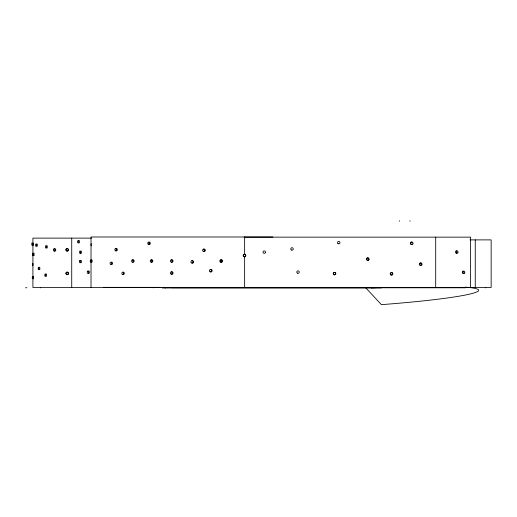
<?xml version="1.0" encoding="UTF-8"?>
<svg xmlns="http://www.w3.org/2000/svg" width="517" height="517" viewBox="0 0 517 517"><rect width="100%" height="100%" fill="white"/><g stroke="black" fill="none" stroke-linecap="round" stroke-linejoin="round"><path stroke-width="0.78" d="M32.403 278.443L32.312 278.805L32.345 276.375M33.999 253.059L34.019 255.488L33.967 255.127M33.334 276.337L33.334 278.805M272.892 236.993L91.024 236.993L91.024 259.444M244.218 237.148L470.586 237.148L470.586 287.478M91.574 238.117L32.914 238.117L32.914 287.51L491.15 287.51L491.15 239.888L469.94 239.888M103.381 287.362L160.419 287.362M171.638 287.782L465.539 287.782M164.167 287.29L165.543 287.898L381.404 287.898M365.803 287.898L381.404 304.655A127.531 8.834 -3.4 0 0 465.197 287.135M485.663 287.478L485.663 287.898M475.259 239.888L475.259 287.51M435.708 237.148L435.708 287.478M410.007 220.727L410.007 221.328M399.66 220.727L399.66 221.328M244.638 236.993L244.638 254.635M244.638 257.039L244.638 287.51M153.568 287.478L153.568 287.898M91.024 261.854L91.024 287.51M71.727 238.117L71.727 287.51M40.352 287.478L40.352 287.898M26.774 287.478L26.774 287.898M25.85 287.478L25.85 287.898M165.543 287.898A135.738 0.414 0 0 1 171.806 287.652M371.335 287.898A127.531 8.834 -3.4 0 1 376.227 287.672M456.828 253.123A1.234 0.866 -90 0 1 455.529 252.05A1.234 0.866 -90 0 1 456.828 250.984M463.794 273.202A1.234 0.866 -90 0 1 462.347 272.653A1.234 0.866 -90 0 1 463.406 271.141M411.971 244.347A1.234 1.092 -90 0 1 410.33 243.281A1.234 1.092 -90 0 1 411.971 242.208M421.206 265.034A1.234 1.092 -90 0 1 419.662 265.034A1.234 1.092 -90 0 1 419.662 263.289A1.234 1.092 -90 0 1 421.206 263.289M368.582 259.728A1.234 1.144 -90 0 1 366.779 259.986A1.234 1.144 -90 0 1 367.018 258.041A1.234 1.144 -90 0 1 368.699 258.791M392.448 274.146A1.234 1.144 -90 0 1 390.949 274.986A1.234 1.144 -90 0 1 390.303 273.299A1.234 1.144 -90 0 1 391.912 272.756M392.151 272.95A1.234 1.144 -90 0 1 392.332 273.209M245.381 254.9A1.234 1.189 -90 0 1 244.457 256.742A1.234 1.189 -90 0 1 243.236 255.094A1.234 1.189 -90 0 1 245.194 254.642M203.42 249.433A1.234 1.086 -90 0 1 205.016 249.517A1.234 1.086 -90 0 1 204.81 251.32A1.234 1.086 -90 0 1 203.246 250.926M210.522 269.628A1.234 1.086 -90 0 1 212.151 270.701A1.234 1.086 -90 0 1 210.522 271.768M210.122 271.315A1.234 1.086 -90 0 1 210.012 271.018M191.93 260.814A1.234 1.086 -90 0 1 193.558 261.886A1.234 1.086 -90 0 1 191.93 262.953M148.915 242.247A1.234 0.911 -90 0 1 150.124 242.609A1.234 0.911 -90 0 1 149.962 244.257A1.234 0.911 -90 0 1 148.728 244.186M148.586 243.934A1.234 0.911 -90 0 1 148.495 243.636M115.737 249.058A1.234 0.84 -90 0 1 116.952 248.664A1.234 0.84 -90 0 1 117.113 250.467A1.234 0.84 -90 0 1 115.873 250.551M111.258 262.3A1.234 0.84 -90 0 1 112.519 263.373A1.234 0.84 -90 0 1 111.258 264.439M123.246 272.175A1.234 0.84 -90 0 1 124.274 273.687A1.234 0.84 -90 0 1 122.872 274.243M39.305 267.619A1.234 0.343 -90 0 1 39.77 267.548A1.234 0.343 -90 0 1 39.828 269.202A1.234 0.343 -90 0 1 39.376 269.564M36.759 244.276A1.234 0.343 -90 0 1 37.34 244.832A1.234 0.343 -90 0 1 36.914 246.344M46.679 245.814A1.234 0.433 -90 0 1 47.331 246.88A1.234 0.433 -90 0 1 46.679 247.953M45.877 274.275A1.234 0.433 -90 0 1 46.608 274.824A1.234 0.433 -90 0 1 46.071 276.337M67.856 274.23A1.234 1.189 -90 0 1 65.905 273.777A1.234 1.189 -90 0 1 67.12 272.129A1.234 1.189 -90 0 1 68.05 273.978M67.313 251.01A1.234 1.189 -90 0 1 65.859 249.498A1.234 1.189 -90 0 1 67.85 248.942M68.037 249.2A1.234 1.189 -90 0 1 67.604 250.887M78.784 240.67A1.234 0.511 -90 0 1 79.553 241.736A1.234 0.511 -90 0 1 78.784 242.803M88.426 271.115A1.234 0.653 -90 0 1 89.402 272.188A1.234 0.653 -90 0 1 88.426 273.254M132.972 259.825A1.234 0.911 -90 0 1 134.09 261.337A1.234 0.911 -90 0 1 132.565 261.893M132.417 260.4A1.234 0.911 -90 0 1 132.565 260.141M171.786 259.825A1.234 0.995 -90 0 1 173.001 261.337A1.234 0.995 -90 0 1 171.34 261.893M171.185 260.4A1.234 0.995 -90 0 1 171.34 260.141M151.604 259.825A1.234 0.995 -90 0 1 152.819 261.337A1.234 0.995 -90 0 1 151.158 261.893M151.003 260.4A1.234 0.995 -90 0 1 151.158 260.141M171.34 272.155A1.234 0.995 -90 0 1 172.807 272.233A1.234 0.995 -90 0 1 172.613 274.042A1.234 0.995 -90 0 1 171.185 273.648M220.32 260.697A1.234 1.086 -90 0 1 221.832 259.896A1.234 1.086 -90 0 1 222.265 261.725A1.234 1.086 -90 0 1 220.604 261.893M220.429 261.634A1.234 1.086 -90 0 1 220.32 261.337M80.646 260.704A1.234 0.478 -90 0 1 81.324 260.704A1.234 0.478 -90 0 1 81.324 262.449A1.234 0.478 -90 0 1 80.646 262.449M80.568 251.63A1.234 0.478 -90 0 1 81.259 251.236A1.234 0.478 -90 0 1 81.356 253.039A1.234 0.478 -90 0 1 80.646 253.117M54.55 248.877A1.234 0.814 -90 0 1 55.771 249.95A1.234 0.814 -90 0 1 54.55 251.016M91.315 245.821A1.234 0.653 90 0 1 91.315 243.681M91.27 260.4A1.234 0.478 -90 0 1 91.961 260.006A1.234 0.478 -90 0 1 92.052 261.809A1.234 0.478 -90 0 1 91.347 261.893M32.765 264.174C32.771 269.338 32.778 260.471 32.765 264.174M32.054 243.798C32.138 248.987 32.287 240.166 32.054 243.798M32.92 253.931C33.004 259.12 33.146 250.247 32.92 253.931M33.082 243.798C33.172 248.78 33.327 240.282 33.082 243.798M335.236 274.65L334.945 274.773A1.234 1.208 -90 0 1 333.42 273.583A1.234 1.208 -90 0 1 334.945 272.388L335.236 272.511A1.234 1.208 -90 0 1 335.236 274.65M338.112 243.707A1.234 1.234 0 0 0 339.96 242.641A1.234 1.234 0 0 0 338.112 241.575A1.234 1.234 0 0 0 338.112 243.707M291.401 250.002A1.234 1.234 0 0 0 293.255 248.929A1.234 1.234 0 0 0 291.401 247.863A1.234 1.234 0 0 0 291.401 250.002M297.417 273.15A1.234 1.234 0 0 0 299.265 272.078A1.234 1.234 0 0 0 297.417 271.011A1.234 1.234 0 0 0 297.417 273.15M265.311 252.742A1.234 1.228 -90 0 0 264.245 250.894A1.234 1.228 -90 0 0 263.185 252.742A1.234 1.228 -90 0 0 265.311 252.742M38.859 269.111A1.234 0.343 -90 0 0 38.555 267.257A1.234 0.343 -90 0 0 38.258 269.111A1.234 0.343 -90 0 0 38.859 269.111M36.313 245.769A1.234 0.343 -90 0 0 36.016 243.914A1.234 0.343 -90 0 0 35.712 245.769A1.234 0.343 -90 0 0 36.313 245.769M46.31 247.501A1.234 0.433 -90 0 0 45.929 245.646A1.234 0.433 -90 0 0 45.554 247.501A1.234 0.433 -90 0 0 46.31 247.501M45.599 275.761A1.234 0.433 -90 0 0 45.218 273.913A1.234 0.433 -90 0 0 44.843 275.761A1.234 0.433 -90 0 0 45.599 275.761M133.302 261.634A1.234 0.911 -90 0 0 132.514 259.78A1.234 0.911 -90 0 0 131.725 261.634A1.234 0.911 -90 0 0 133.302 261.634M172.29 261.634A1.234 0.995 -90 0 0 171.431 259.78A1.234 0.995 -90 0 0 170.571 261.634A1.234 0.995 -90 0 0 172.29 261.634M116.441 250.293A1.234 0.84 -90 0 0 115.711 248.438A1.234 0.84 -90 0 0 114.981 250.293A1.234 0.84 -90 0 0 116.441 250.293M152.108 261.634A1.234 0.995 -90 0 0 151.248 259.78A1.234 0.995 -90 0 0 150.389 261.634A1.234 0.995 -90 0 0 152.108 261.634M111.646 263.987A1.234 0.84 -90 0 0 110.922 262.138A1.234 0.84 -90 0 0 110.192 263.987A1.234 0.84 -90 0 0 111.646 263.987M123.434 273.984A1.234 0.84 -90 0 0 122.71 272.136A1.234 0.84 -90 0 0 121.98 273.984A1.234 0.84 -90 0 0 123.434 273.984M149.471 243.934A1.234 0.911 -90 0 0 148.676 242.079A1.234 0.911 -90 0 0 147.888 243.934A1.234 0.911 -90 0 0 149.471 243.934M172.29 273.648A1.234 0.995 -90 0 0 171.431 271.793A1.234 0.995 -90 0 0 170.571 273.648A1.234 0.995 -90 0 0 172.29 273.648M204.635 250.926A1.234 1.086 -90 0 0 203.698 249.071A1.234 1.086 -90 0 0 202.754 250.926A1.234 1.086 -90 0 0 204.635 250.926M221.825 261.634A1.234 1.086 -90 0 0 220.882 259.78A1.234 1.086 -90 0 0 219.938 261.634A1.234 1.086 -90 0 0 221.825 261.634M211.518 271.315A1.234 1.086 -90 0 0 210.574 269.467A1.234 1.086 -90 0 0 209.631 271.315A1.234 1.086 -90 0 0 211.518 271.315M192.925 262.5A1.234 1.086 -90 0 0 191.981 260.652A1.234 1.086 -90 0 0 191.044 262.5A1.234 1.086 -90 0 0 192.925 262.5M245.659 256.135A1.234 1.189 -90 0 0 244.631 254.28A1.234 1.189 -90 0 0 243.597 256.135A1.234 1.189 -90 0 0 245.659 256.135M335.481 274.197A1.234 1.208 -90 0 0 334.434 272.349A1.234 1.208 -90 0 0 333.381 274.197A1.234 1.208 -90 0 0 335.481 274.197M368.964 259.728A1.234 1.144 -90 0 0 367.975 257.88A1.234 1.144 -90 0 0 366.98 259.728A1.234 1.144 -90 0 0 368.964 259.728M412.85 243.895A1.234 1.092 -90 0 0 411.9 242.046A1.234 1.092 -90 0 0 410.957 243.895A1.234 1.092 -90 0 0 412.85 243.895M392.713 274.443A1.234 1.144 -90 0 0 391.724 272.588A1.234 1.144 -90 0 0 390.729 274.443A1.234 1.144 -90 0 0 392.713 274.443M421.859 264.775A1.234 1.092 -90 0 0 420.916 262.927A1.234 1.092 -90 0 0 419.966 264.775A1.234 1.092 -90 0 0 421.859 264.775M457.875 252.671A1.234 0.866 -90 0 0 457.131 250.816A1.234 0.866 -90 0 0 456.382 252.671A1.234 0.866 -90 0 0 457.875 252.671M464.667 272.95A1.234 0.866 -90 0 0 463.917 271.095A1.234 0.866 -90 0 0 463.174 272.95A1.234 0.866 -90 0 0 464.667 272.95M79.618 260.962A1.234 0.478 90 0 0 80.038 262.81A1.234 0.478 90 0 0 80.452 260.962A1.234 0.478 90 0 0 79.618 260.962M80.452 252.865A1.234 0.478 -90 0 0 80.038 251.01A1.234 0.478 -90 0 0 79.618 252.865A1.234 0.478 -90 0 0 80.452 252.865M87.308 271.567A1.234 0.653 90 0 0 87.871 273.422A1.234 0.653 90 0 0 88.439 271.567A1.234 0.653 90 0 0 87.308 271.567M68.328 273.978A1.234 1.189 -90 0 0 67.3 272.123A1.234 1.189 -90 0 0 66.266 273.978A1.234 1.189 -90 0 0 68.328 273.978M68.315 250.435A1.234 1.189 -90 0 0 67.288 248.58A1.234 1.189 -90 0 0 66.26 250.435A1.234 1.189 -90 0 0 68.315 250.435M53.477 249.33A1.234 0.814 90 0 0 54.182 251.184A1.234 0.814 90 0 0 54.886 249.33A1.234 0.814 90 0 0 53.477 249.33M78.545 242.357A1.234 0.511 -90 0 0 78.099 240.502A1.234 0.511 -90 0 0 77.653 242.357A1.234 0.511 -90 0 0 78.545 242.357M91.147 261.634A1.234 0.478 -90 0 0 90.734 259.78A1.234 0.478 -90 0 0 90.32 261.634A1.234 0.478 -90 0 0 91.147 261.634"/></g></svg>
